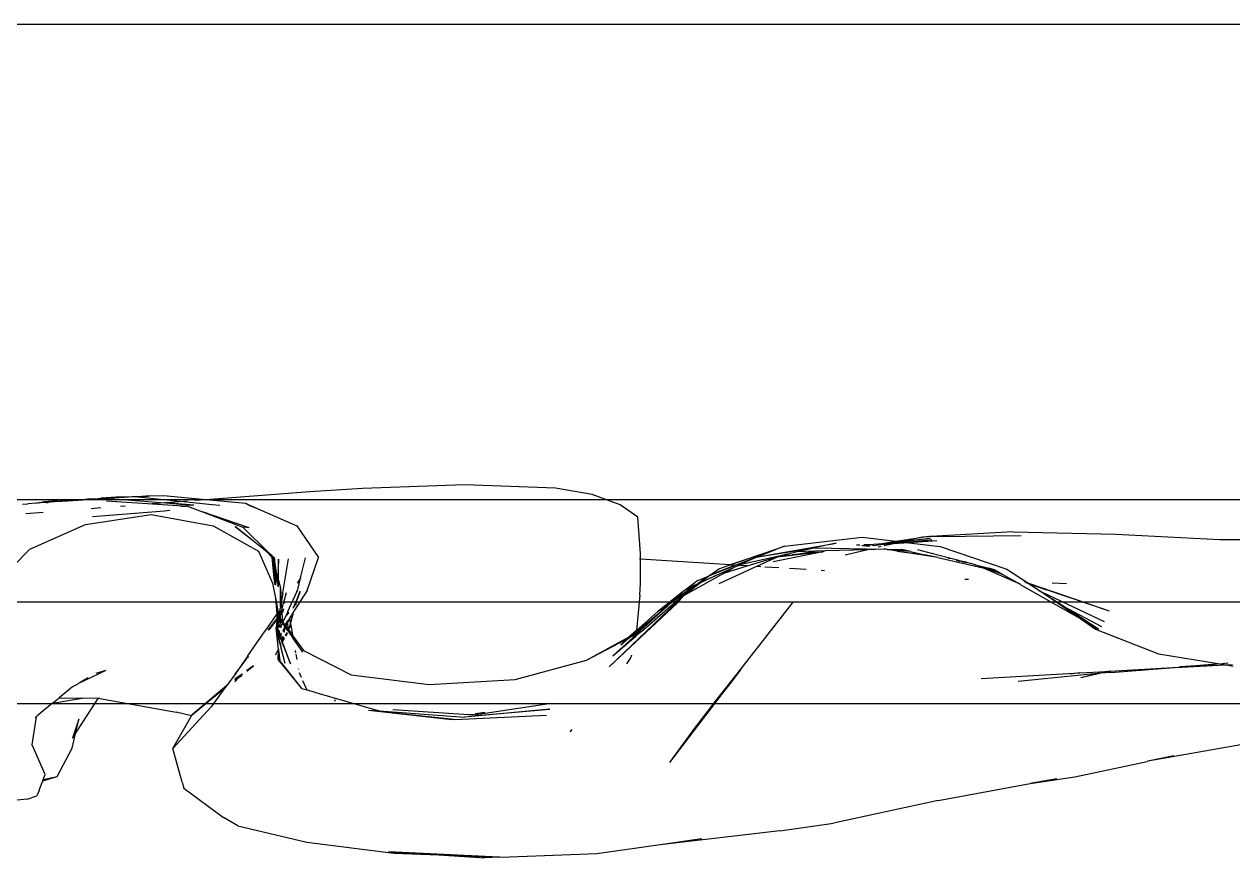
# Model space of a CAD drawing. Header units: millimetres. Extents: x -41292 to 298682, y -22072 to 33155.
# Drawn here: x 32927.1 to 33105.1, y 1167.9 to 1290.6 of the extents above; entities that cross this region are included whole.
import ezdxf

# ---------------------------------------------------------------- set-up
doc = ezdxf.new("R2010")
doc.units = ezdxf.units.MM
doc.layers.add('창호', color=4, linetype='Continuous')
doc.layers.add('틀', color=8, linetype='Continuous')

# ---------------------------------------------------------------- blocks, each defined once
blk = doc.blocks.new('AHSISHEUD')
for p, q in [((33619.35, 18870.86), (33604.27, 18870.32)), ((33632.7, 18870.38), (33619.35, 18870.86)), ((33566.05, 18868.82), (33560.88, 18868.49)), ((33563.75, 18868.75), (33564.86, 18868.84)), ((33566.05, 18868.82), (33563.75, 18868.75)), ((33564.86, 18868.84), (33564.96, 18868.84)), ((33564.96, 18868.84), (33565.68, 18868.9)), ((33565.68, 18868.9), (33565.77, 18868.9)), ((33567.99, 18869.07), (33565.77, 18868.9)), ((33565.77, 18868.9), (33566.92, 18868.91)), ((33566.92, 18868.91), (33566.05, 18868.82)), ((33566.92, 18868.91), (33567.01, 18868.93)), ((33567.19, 18868.89), (33567.01, 18868.93)), ((33567.39, 18868.94), (33567.19, 18868.89)), ((33567.19, 18868.89), (33575.13, 18868.21)), ((33567.6, 18868.95), (33567.39, 18868.94)), ((33567.99, 18869.07), (33567.6, 18868.95)), ((33569.21, 18869.02), (33567.6, 18868.95)), ((33570.41, 18869.12), (33567.99, 18869.07)), ((33570.41, 18869.12), (33569.21, 18869.02)), ((33570.9, 18869.13), (33570.41, 18869.12)), ((33571.16, 18869.1), (33570.9, 18869.13)), ((33572.37, 18869.21), (33571.16, 18869.1)), ((33572.71, 18869.17), (33571.16, 18869.1)), ((33571.16, 18869.1), (33577.93, 18868.42)), ((33574.98, 18869.26), (33572.37, 18869.21)), ((33572.86, 18869.17), (33572.79, 18869.17)), ((33581.21, 18868.68), (33574.98, 18869.26)), ((33596.51, 18869.87), (33581.21, 18868.68)), ((33604.27, 18870.32), (33596.51, 18869.87)), ((33638.07, 18869.47), (33632.7, 18870.38)), ((33642.22, 18867.95), (33638.07, 18869.47)), ((33554.22, 18868.02), (33554.98, 18868.07)), ((33555.02, 18868.08), (33554.98, 18868.07)), ((33556.24, 18868.16), (33555.02, 18868.08)), ((33556.41, 18868.2), (33556.24, 18868.16)), ((33556.46, 18868.17), (33556.41, 18868.2)), ((33556.64, 18868.22), (33556.46, 18868.17)), ((33556.64, 18868.22), (33557.39, 18868.41)), ((33557.63, 18868.28), (33556.64, 18868.22)), ((33557.39, 18868.41), (33559.49, 18868.61)), ((33557.39, 18868.41), (33558.86, 18868.48)), ((33557.68, 18868.26), (33557.63, 18868.28)), ((33557.75, 18868.27), (33557.68, 18868.26)), ((33557.75, 18868.27), (33557.87, 18868.3)), ((33557.87, 18868.3), (33557.91, 18868.3)), ((33557.91, 18868.3), (33557.96, 18868.32)), ((33557.96, 18868.32), (33558.03, 18868.32)), ((33563.47, 18868.73), (33558.03, 18868.32)), ((33560.88, 18868.49), (33558.03, 18868.32)), ((33558.03, 18868.32), (33558.86, 18868.48)), ((33558.86, 18868.48), (33563.47, 18868.73)), ((33558.86, 18868.48), (33559.49, 18868.61)), ((33563.47, 18868.73), (33559.49, 18868.61)), ((33563.54, 18868.74), (33563.47, 18868.73)), ((33563.69, 18868.74), (33563.54, 18868.74)), ((33563.75, 18868.75), (33563.69, 18868.74)), ((33565.73, 18867.47), (33564.33, 18867.37)), ((33566.55, 18868.5), (33573.34, 18868.07)), ((33569.32, 18867.75), (33568.64, 18867.7)), ((33575.13, 18868.21), (33573.34, 18868.07)), ((33573.34, 18868.07), (33578.48, 18867.74)), ((33575.91, 18867.09), (33575.11, 18866.99)), ((33575.37, 18868.22), (33575.13, 18868.21)), ((33577.93, 18868.42), (33575.37, 18868.22)), ((33575.37, 18868.22), (33578.91, 18867.88)), ((33579.44, 18867.89), (33575.37, 18868.22)), ((33577.52, 18867.74), (33578.3, 18867.68)), ((33578.47, 18868.47), (33577.93, 18868.42)), ((33577.93, 18868.42), (33582.11, 18868)), ((33578.48, 18867.74), (33580.73, 18866.88)), ((33579.44, 18867.89), (33578.91, 18867.88)), ((33580.42, 18868.62), (33579.51, 18868.55)), ((33587.08, 18868.13), (33581.21, 18868.68)), ((33582.11, 18868), (33583.24, 18867.88)), ((33587.66, 18867.8), (33587.08, 18868.13)), ((33587.08, 18868.13), (33594.62, 18864.82)), ((33588.4, 18867.48), (33587.66, 18867.8)), ((33644.81, 18866.13), (33642.22, 18867.95)), ((33557.25, 18866.81), (33554.67, 18866.61)), ((33563.47, 18865.02), (33573.14, 18866.51)), ((33575.11, 18866.99), (33564.49, 18866.19)), ((33573.14, 18866.51), (33582.3, 18864.85)), ((33587.6, 18864.57), (33580.73, 18866.88)), ((33580.73, 18866.88), (33586.64, 18864.65)), ((33645.22, 18860.75), (33644.81, 18866.13)), ((33555.29, 18861.4), (33563.47, 18865.02)), ((33582.3, 18864.85), (33588.94, 18861.12)), ((33585.53, 18864.75), (33590.54, 18860.84)), ((33590.21, 18860.98), (33585.53, 18864.75)), ((33587.6, 18864.57), (33586.64, 18864.65)), ((33590.54, 18860.84), (33586.64, 18864.65)), ((33594.62, 18864.82), (33597.79, 18860.2)), ((33700.08, 18863.97), (33687.94, 18863.28)), ((33700.08, 18863.97), (33715.22, 18863.61)), ((33715.22, 18863.61), (33730.53, 18862.82)), ((33658.41, 18859.1), (33666.39, 18861.83)), ((33662.24, 18860.22), (33674, 18862.27)), ((33666.39, 18861.83), (33665.16, 18861.36)), ((33666.39, 18861.83), (33677.87, 18863.19)), ((33674, 18862.27), (33670.75, 18861.62)), ((33677.51, 18862.01), (33677.02, 18861.98)), ((33678.01, 18861.89), (33677.78, 18861.91)), ((33677.87, 18863.19), (33682.81, 18862.59)), ((33678.28, 18861.95), (33678.01, 18861.89)), ((33678.24, 18861.87), (33678.01, 18861.89)), ((33679.51, 18862.08), (33678.11, 18862.04)), ((33678.24, 18861.87), (33678.28, 18861.95)), ((33678.45, 18861.92), (33678.24, 18861.87)), ((33678.28, 18861.95), (33678.34, 18861.95)), ((33678.54, 18861.93), (33678.45, 18861.92)), ((33678.5, 18861.84), (33678.77, 18861.92)), ((33678.77, 18861.92), (33678.54, 18861.93)), ((33678.77, 18861.92), (33678.96, 18861.9)), ((33678.96, 18862), (33678.83, 18862)), ((33679.51, 18862.08), (33678.96, 18862)), ((33679.49, 18861.97), (33679.3, 18861.98)), ((33679.49, 18861.97), (33679.9, 18862.02)), ((33679.93, 18862.15), (33679.51, 18862.08)), ((33679.9, 18862.02), (33679.93, 18862.02)), ((33679.93, 18862.02), (33681.46, 18862.22)), ((33682.47, 18862.2), (33679.93, 18862.02)), ((33679.93, 18862.15), (33680.22, 18862.16)), ((33680.22, 18862.16), (33682.81, 18862.59)), ((33680.22, 18862.16), (33683.36, 18862.52)), ((33681.46, 18862.22), (33680.22, 18862.16)), ((33680.64, 18861.78), (33680.22, 18861.68)), ((33682.47, 18862.2), (33681.09, 18861.88)), ((33681.64, 18862.24), (33681.46, 18862.22)), ((33681.94, 18862.26), (33681.64, 18862.24)), ((33681.94, 18862.26), (33683.6, 18862.49)), ((33682.87, 18862.29), (33681.94, 18862.26)), ((33684.71, 18862.36), (33682.47, 18862.2)), ((33682.87, 18862.29), (33682.47, 18862.2)), ((33682.81, 18862.59), (33686.44, 18863.15)), ((33682.81, 18862.59), (33683.36, 18862.52)), ((33683.16, 18862.36), (33682.87, 18862.29)), ((33683.6, 18862.49), (33683.16, 18862.36)), ((33683.37, 18862.34), (33683.16, 18862.36)), ((33683.36, 18862.52), (33684.31, 18862.63)), ((33683.36, 18862.52), (33683.6, 18862.49)), ((33684.06, 18862.43), (33683.37, 18862.34)), ((33683.6, 18862.49), (33683.68, 18862.48)), ((33683.87, 18862.52), (33683.68, 18862.48)), ((33683.68, 18862.48), (33684.06, 18862.43)), ((33683.87, 18862.52), (33687.89, 18863.03)), ((33684.31, 18862.63), (33683.87, 18862.52)), ((33684.38, 18862.39), (33684.06, 18862.43)), ((33686.44, 18863.15), (33684.31, 18862.63)), ((33684.31, 18862.63), (33687.89, 18863.03)), ((33688.13, 18862.77), (33684.38, 18862.39)), ((33688.85, 18862.64), (33684.38, 18862.39)), ((33684.38, 18862.39), (33684.71, 18862.36)), ((33688.85, 18862.64), (33684.71, 18862.36)), ((33684.71, 18862.36), (33689.32, 18861.8)), ((33686.44, 18863.15), (33686.68, 18863.21)), ((33686.68, 18863.21), (33686.71, 18863.18)), ((33686.71, 18863.18), (33686.84, 18863.21)), ((33686.84, 18863.21), (33686.91, 18863.21)), ((33686.91, 18863.21), (33687.29, 18863.27)), ((33687.29, 18863.27), (33687.7, 18863.26)), ((33687.86, 18863.28), (33687.7, 18863.26)), ((33687.86, 18863.28), (33687.94, 18863.28)), ((33688.97, 18863.24), (33687.94, 18863.28)), ((33701.28, 18863.36), (33688.97, 18863.24)), ((33689.32, 18861.8), (33699.16, 18858.49)), ((33730.53, 18862.82), (33743.91, 18862.88)), ((33550.62, 18856.71), (33555.29, 18861.4)), ((33588.94, 18861.12), (33591.03, 18856.39)), ((33590.76, 18860.54), (33590.21, 18860.98)), ((33590.21, 18860.98), (33590.89, 18860.29)), ((33590.54, 18860.84), (33590.84, 18860.61)), ((33590.76, 18860.54), (33590.88, 18860.41)), ((33590.86, 18860.53), (33590.84, 18860.61)), ((33591.3, 18860.1), (33590.86, 18860.53)), ((33590.88, 18860.41), (33590.86, 18860.53)), ((33590.88, 18860.41), (33591.32, 18859.98)), ((33591.3, 18860.1), (33590.88, 18860.41)), ((33590.89, 18860.29), (33590.88, 18860.41)), ((33590.89, 18860.29), (33590.95, 18860.22)), ((33590.95, 18860.22), (33591.09, 18860.08)), ((33591.28, 18857.16), (33590.95, 18860.22)), ((33590.95, 18860.22), (33591.15, 18859.15)), ((33590.95, 18860.22), (33591.12, 18859.61)), ((33591.32, 18859.98), (33591.09, 18860.08)), ((33591.09, 18860.08), (33591.12, 18859.61)), ((33591.32, 18859.98), (33591.3, 18860.1)), ((33591.32, 18859.98), (33591.36, 18859.94)), ((33591.37, 18859.6), (33591.36, 18859.94)), ((33591.88, 18859.92), (33591.81, 18857.1)), ((33591.89, 18856.81), (33591.88, 18859.92)), ((33592.54, 18854.96), (33593.37, 18860)), ((33595.15, 18857.17), (33595.88, 18860.14)), ((33596.13, 18855.35), (33597.79, 18860.2)), ((33645.21, 18859.92), (33645.07, 18859.93)), ((33645.2, 18856.35), (33645.21, 18859.92)), ((33645.21, 18859.92), (33645.22, 18860.75)), ((33658.41, 18859.1), (33645.21, 18859.92)), ((33665.16, 18861.36), (33658.41, 18859.1)), ((33662.03, 18860.14), (33659.26, 18859.04)), ((33659.85, 18859.14), (33666.69, 18860.69)), ((33659.85, 18859.14), (33662.03, 18860.14)), ((33660.91, 18858.94), (33664.82, 18860.14)), ((33662.03, 18860.14), (33662.24, 18860.22)), ((33662.24, 18860.22), (33670.75, 18861.62)), ((33662.24, 18860.22), (33665.16, 18861.36)), ((33665.31, 18860.25), (33662.28, 18858.85)), ((33672.05, 18861.04), (33664.73, 18859.54)), ((33664.82, 18860.14), (33664.96, 18860.21)), ((33664.96, 18860.21), (33665.11, 18860.23)), ((33665.31, 18860.25), (33665.11, 18860.23)), ((33665.31, 18860.25), (33665.34, 18860.27)), ((33665.34, 18860.27), (33671.33, 18860.97)), ((33665.34, 18860.27), (33667.18, 18860.54)), ((33665.59, 18860.38), (33665.34, 18860.27)), ((33665.78, 18860.4), (33665.59, 18860.38)), ((33666.69, 18860.69), (33665.78, 18860.4)), ((33667.18, 18860.54), (33665.78, 18860.4)), ((33666.69, 18860.69), (33668.09, 18861.01)), ((33667.18, 18860.54), (33667.55, 18860.6)), ((33667.55, 18860.6), (33670.86, 18861.1)), ((33671.33, 18860.97), (33667.55, 18860.6)), ((33668.09, 18861.01), (33670.75, 18861.62)), ((33670.86, 18861.1), (33668.09, 18861.01)), ((33670.75, 18861.62), (33681.07, 18861.4)), ((33672.41, 18861.14), (33670.86, 18861.1)), ((33671.33, 18860.97), (33672.05, 18861.04)), ((33672.18, 18861.07), (33672.05, 18861.04)), ((33672.41, 18861.14), (33672.18, 18861.07)), ((33678.71, 18861.33), (33672.41, 18861.14)), ((33678.71, 18861.33), (33675.35, 18860.55)), ((33681.07, 18861.4), (33678.71, 18861.33)), ((33681.09, 18861.4), (33681.07, 18861.4)), ((33681.45, 18861.39), (33681.09, 18861.4)), ((33681.51, 18861.38), (33681.45, 18861.39)), ((33684.98, 18861.06), (33681.51, 18861.38)), ((33681.51, 18861.38), (33683.71, 18861.34)), ((33682.75, 18861.17), (33681.51, 18861.38)), ((33683.02, 18861.13), (33682.75, 18861.17)), ((33689, 18860.16), (33683.02, 18861.13)), ((33683.02, 18861.13), (33687.01, 18860.6)), ((33684.98, 18861.06), (33683.71, 18861.34)), ((33684.98, 18861.06), (33687.01, 18860.6)), ((33686, 18861.38), (33688.2, 18860.76)), ((33689, 18860.16), (33687.01, 18860.6)), ((33688.43, 18860.73), (33688.2, 18860.76)), ((33688.43, 18860.73), (33691.13, 18860.02)), ((33689, 18860.16), (33695.61, 18858.68)), ((33690.49, 18860.11), (33690.56, 18860.09)), ((33690.56, 18860.09), (33691.13, 18860.02)), ((33691.13, 18860.02), (33693.21, 18859.48)), ((33591.12, 18859.61), (33591.15, 18859.15)), ((33591.12, 18859.61), (33591.42, 18858.52)), ((33591.15, 18859.15), (33591.28, 18857.16)), ((33591.15, 18859.15), (33591.45, 18857.7)), ((33591.63, 18857.74), (33591.37, 18859.6)), ((33591.42, 18858.52), (33591.37, 18859.6)), ((33591.45, 18857.7), (33591.42, 18858.52)), ((33591.42, 18858.52), (33591.63, 18857.74)), ((33655.4, 18857.52), (33659.21, 18859.05)), ((33659.21, 18859.05), (33655.54, 18857.62)), ((33655.54, 18857.62), (33656.75, 18858.53)), ((33656.31, 18857.53), (33658.88, 18858.7)), ((33656.75, 18858.53), (33658.41, 18859.1)), ((33662.28, 18858.85), (33656.76, 18856.31)), ((33657.48, 18857.89), (33660.91, 18858.94)), ((33657.48, 18857.89), (33658.88, 18858.7)), ((33658.41, 18859.1), (33659.21, 18859.05)), ((33658.88, 18858.7), (33659.6, 18859.02)), ((33659.26, 18859.04), (33659.21, 18859.05)), ((33659.6, 18859.02), (33659.85, 18859.14)), ((33660.91, 18858.94), (33659.6, 18859.02)), ((33662.93, 18858.81), (33662.28, 18858.85)), ((33665.58, 18858.65), (33663.53, 18858.78)), ((33669.61, 18858.4), (33667.15, 18858.55)), ((33672.29, 18858.23), (33671.79, 18858.26)), ((33691.71, 18859.77), (33692.16, 18859.65)), ((33693.21, 18859.48), (33692.16, 18859.65)), ((33693.84, 18859.31), (33692.63, 18859.51)), ((33693.21, 18859.48), (33693.84, 18859.31)), ((33694.36, 18859.17), (33693.84, 18859.31)), ((33698.48, 18857.75), (33694.36, 18859.17)), ((33694.36, 18859.17), (33696.5, 18858.61)), ((33701.1, 18856.24), (33695.61, 18858.68)), ((33696.5, 18858.61), (33697.73, 18858.17)), ((33697.35, 18858.39), (33696.5, 18858.61)), ((33697.35, 18858.39), (33697.4, 18858.36)), ((33697.4, 18858.36), (33697.73, 18858.17)), ((33697.73, 18858.17), (33697.83, 18858.11)), ((33697.83, 18858.11), (33697.85, 18858.1)), ((33699.16, 18858.49), (33702.24, 18856.45)), ((33591.03, 18856.39), (33591.48, 18854.18)), ((33591.28, 18857.16), (33591.35, 18856.2)), ((33591.41, 18856.17), (33591.28, 18857.16)), ((33591.52, 18856.1), (33591.45, 18857.7)), ((33591.45, 18857.7), (33591.78, 18856.13)), ((33591.79, 18856.58), (33591.63, 18857.74)), ((33591.63, 18857.74), (33591.81, 18857.1)), ((33591.79, 18856.58), (33591.78, 18856.13)), ((33591.81, 18857.1), (33591.79, 18856.58)), ((33591.89, 18855.89), (33591.79, 18856.58)), ((33591.81, 18857.1), (33591.89, 18856.81)), ((33591.89, 18855.89), (33591.89, 18856.81)), ((33591.89, 18856.81), (33592.19, 18855.72)), ((33595.12, 18857.13), (33594.63, 18856.39)), ((33594.73, 18855.48), (33595.12, 18857.13)), ((33595.15, 18857.17), (33595.12, 18857.13)), ((33645.12, 18854.64), (33645.2, 18856.35)), ((33651.57, 18854.6), (33657.48, 18857.89)), ((33651.57, 18854.6), (33653.85, 18856.36)), ((33653.64, 18856.82), (33651.8, 18855.38)), ((33653.85, 18856.36), (33653.48, 18856.18)), ((33653.51, 18856.26), (33653.71, 18856.35)), ((33653.64, 18856.82), (33655.21, 18857.44)), ((33655.21, 18857.44), (33653.71, 18856.35)), ((33653.71, 18856.35), (33654.03, 18856.49)), ((33656.31, 18857.53), (33653.85, 18856.36)), ((33653.85, 18856.36), (33654.03, 18856.49)), ((33654.03, 18856.49), (33656.31, 18857.53)), ((33654.03, 18856.49), (33655.21, 18857.44)), ((33655.21, 18857.44), (33655.27, 18857.47)), ((33655.27, 18857.47), (33655.36, 18857.55)), ((33655.27, 18857.47), (33655.4, 18857.52)), ((33655.43, 18857.58), (33655.36, 18857.55)), ((33655.4, 18857.52), (33655.43, 18857.58)), ((33655.54, 18857.62), (33655.43, 18857.58)), ((33693.49, 18856.93), (33692.96, 18856.96)), ((33697.85, 18858.1), (33698.48, 18857.75)), ((33698.48, 18857.75), (33701.1, 18856.24)), ((33701.69, 18856.66), (33701.78, 18856.6)), ((33702.24, 18856.45), (33701.78, 18856.6)), ((33701.97, 18856.48), (33702.45, 18856.31)), ((33702.27, 18856.43), (33702.24, 18856.45)), ((33702.56, 18856.33), (33702.27, 18856.43)), ((33702.27, 18856.43), (33702.45, 18856.31)), ((33707.96, 18856.31), (33705.82, 18856.4)), ((33591.78, 18856.13), (33591.78, 18855.96)), ((33591.78, 18855.96), (33591.82, 18855.93)), ((33592.19, 18855.72), (33592.31, 18853.59)), ((33592.19, 18852.9), (33592.19, 18855.72)), ((33592.55, 18854.87), (33592.31, 18853.59)), ((33592.55, 18854.87), (33592.54, 18854.96)), ((33592.63, 18853.39), (33593.06, 18855.04)), ((33593.29, 18852.22), (33594.62, 18855.11)), ((33596.13, 18855.35), (33594.18, 18852.3)), ((33594.67, 18855.31), (33594.62, 18855.25)), ((33594.62, 18855.16), (33594.62, 18855.25)), ((33594.62, 18855.16), (33594.67, 18855.21)), ((33594.62, 18855.11), (33594.62, 18855.16)), ((33594.65, 18853.96), (33595.15, 18855.25)), ((33594.71, 18855.36), (33594.67, 18855.31)), ((33594.68, 18855.25), (33594.67, 18855.31)), ((33594.67, 18855.21), (33594.68, 18855.25)), ((33594.71, 18855.36), (33594.73, 18855.48)), ((33594.79, 18854.45), (33595.11, 18855.25)), ((33640.61, 18844.1), (33651.57, 18854.6)), ((33645.12, 18854.64), (33644.62, 18849.43)), ((33651.51, 18855.16), (33647.71, 18852.19)), ((33652.2, 18855.26), (33649.56, 18853.36)), ((33652.66, 18855.66), (33650.07, 18853.84)), ((33651.51, 18855.16), (33650.07, 18853.84)), ((33650.63, 18853.45), (33651.57, 18854.6)), ((33650.99, 18854.22), (33652.2, 18855.26)), ((33650.99, 18854.22), (33651.57, 18854.6)), ((33651.7, 18855.33), (33651.51, 18855.16)), ((33651.8, 18855.38), (33651.7, 18855.33)), ((33653.17, 18856.1), (33651.8, 18855.38)), ((33653, 18855.95), (33651.8, 18855.38)), ((33652.2, 18855.26), (33652.66, 18855.66)), ((33653.24, 18856.06), (33652.66, 18855.66)), ((33652.66, 18855.66), (33653, 18855.95)), ((33653, 18855.95), (33653.17, 18856.1)), ((33653.24, 18856.06), (33653, 18855.95)), ((33653.17, 18856.1), (33653.51, 18856.26)), ((33653.24, 18856.06), (33653.48, 18856.18)), ((33653.51, 18856.26), (33653.48, 18856.18)), ((33701.13, 18856.23), (33701.1, 18856.24)), ((33701.13, 18856.23), (33710.04, 18851.14)), ((33702.45, 18856.31), (33705, 18855.41)), ((33702.45, 18856.31), (33704.24, 18855.13)), ((33714.28, 18852.27), (33702.56, 18856.33)), ((33702.56, 18856.33), (33705, 18855.41)), ((33703.84, 18855.31), (33704.24, 18855.13)), ((33704.24, 18855.13), (33713.49, 18850.75)), ((33704.24, 18855.13), (33705.78, 18854.11)), ((33714.28, 18852.27), (33705, 18855.41)), ((33591.48, 18854.18), (33591.63, 18853.48)), ((33591.48, 18854.18), (33591.64, 18851.9)), ((33591.77, 18852.09), (33591.63, 18853.48)), ((33591.76, 18852.82), (33591.63, 18853.48)), ((33591.7, 18852), (33591.76, 18852.82)), ((33591.88, 18852.26), (33591.76, 18852.82)), ((33592.19, 18852.81), (33592.16, 18852.67)), ((33592.31, 18853.51), (33592.19, 18852.9)), ((33592.19, 18852.9), (33592.19, 18852.81)), ((33592.31, 18853.59), (33592.31, 18853.51)), ((33592.31, 18853.51), (33592.38, 18852.41)), ((33592.38, 18852.41), (33592.63, 18853.39)), ((33592.85, 18853.72), (33592.63, 18853.39)), ((33594.79, 18854.45), (33594.01, 18852.69)), ((33594.25, 18852.99), (33594.3, 18853.05)), ((33594.3, 18853.05), (33594.65, 18853.96)), ((33594.45, 18853.24), (33594.65, 18853.96)), ((33594.65, 18853.96), (33594.79, 18854.45)), ((33650.63, 18853.45), (33640.61, 18844.1)), ((33649.29, 18853.13), (33644.59, 18849.11)), ((33644.6, 18849.27), (33649.29, 18853.13)), ((33649.29, 18853.13), (33644.73, 18848.98)), ((33645.34, 18849.3), (33650.78, 18854.06)), ((33650.07, 18853.84), (33647.71, 18852.19)), ((33649.29, 18853.13), (33647.71, 18852.19)), ((33649.5, 18853.33), (33649.29, 18853.13)), ((33649.56, 18853.36), (33649.5, 18853.33)), ((33650.07, 18853.84), (33649.56, 18853.36)), ((33650.78, 18854.06), (33650.99, 18854.22)), ((33659.96, 18843.77), (33667.7, 18853.61)), ((33705.78, 18854.11), (33710.04, 18851.14)), ((33707.46, 18853.02), (33705.78, 18854.11)), ((33707.46, 18853.02), (33713.09, 18850.03)), ((33712.64, 18849.65), (33707.46, 18853.02)), ((33591.64, 18851.9), (33589.96, 18849.38)), ((33591.69, 18851.26), (33590.33, 18849.5)), ((33590.53, 18849.56), (33591.68, 18851.06)), ((33591.7, 18852), (33591.64, 18851.9)), ((33591.64, 18851.9), (33591.72, 18851.36)), ((33591.66, 18850.18), (33591.68, 18851.06)), ((33591.68, 18851.06), (33591.69, 18851.26)), ((33591.78, 18851.18), (33591.68, 18851.06)), ((33591.68, 18851.06), (33591.75, 18850.58)), ((33591.72, 18851.36), (33591.69, 18851.31)), ((33591.69, 18851.31), (33591.69, 18851.26)), ((33591.77, 18852.09), (33591.7, 18852)), ((33591.7, 18851.83), (33591.7, 18852)), ((33591.72, 18851.36), (33591.7, 18851.83)), ((33591.77, 18851.43), (33591.72, 18851.36)), ((33591.78, 18851), (33591.75, 18850.58)), ((33591.81, 18852.16), (33591.77, 18852.09)), ((33591.77, 18852.09), (33591.82, 18851.79)), ((33591.8, 18851.47), (33591.77, 18851.43)), ((33591.77, 18851.43), (33591.78, 18851.18)), ((33591.78, 18851.18), (33591.83, 18851.26)), ((33591.78, 18851.18), (33591.78, 18851)), ((33591.83, 18851.5), (33591.8, 18851.47)), ((33591.87, 18851.31), (33591.8, 18851.47)), ((33591.85, 18852.21), (33591.81, 18852.16)), ((33591.82, 18851.79), (33591.81, 18852.16)), ((33591.83, 18851.5), (33591.82, 18851.79)), ((33591.88, 18851.57), (33591.83, 18851.5)), ((33591.83, 18851.26), (33591.87, 18851.31)), ((33591.84, 18851.04), (33591.83, 18851.26)), ((33591.87, 18851), (33591.84, 18851.04)), ((33591.85, 18852.21), (33591.88, 18852.26)), ((33591.89, 18852.2), (33591.85, 18852.21)), ((33591.87, 18851.31), (33591.88, 18851.57)), ((33591.87, 18851.31), (33591.94, 18851.4)), ((33591.87, 18850.48), (33592.05, 18851.15)), ((33591.87, 18850.94), (33591.87, 18851)), ((33591.88, 18852.26), (33591.89, 18852.2)), ((33591.88, 18851.89), (33591.89, 18852.2)), ((33591.88, 18851.57), (33591.88, 18851.89)), ((33591.99, 18851.61), (33591.88, 18851.57)), ((33591.89, 18852.2), (33592, 18851.68)), ((33591.99, 18851.61), (33591.94, 18851.4)), ((33592, 18851.68), (33591.99, 18851.61)), ((33591.99, 18851.61), (33592.08, 18851.3)), ((33592.05, 18851.15), (33591.99, 18851.61)), ((33592.05, 18851.15), (33592.08, 18851.3)), ((33592.14, 18850.41), (33592.05, 18851.15)), ((33592.08, 18851.3), (33592.14, 18851.51)), ((33592.15, 18851.2), (33592.08, 18851.3)), ((33592.11, 18852.6), (33592.1, 18852.36)), ((33592.1, 18852.36), (33592.11, 18852.32)), ((33592.11, 18852.32), (33592.1, 18852.27)), ((33592.14, 18851.51), (33592.1, 18852.27)), ((33592.16, 18852.67), (33592.11, 18852.6)), ((33592.14, 18851.51), (33592.2, 18851.73)), ((33592.15, 18851.2), (33592.14, 18851.51)), ((33592.15, 18851.17), (33592.15, 18851.2)), ((33592.2, 18851.14), (33592.15, 18851.17)), ((33592.2, 18851.73), (33592.16, 18852.67)), ((33592.2, 18851.73), (33592.26, 18851.81)), ((33592.2, 18851.14), (33592.2, 18851.73)), ((33592.2, 18851.09), (33592.2, 18851.14)), ((33592.35, 18850.81), (33592.2, 18851.09)), ((33592.2, 18850.52), (33592.2, 18851.09)), ((33592.2, 18851.09), (33592.39, 18850.88)), ((33592.26, 18851.81), (33592.31, 18852.14)), ((33592.26, 18851.81), (33592.4, 18852.01)), ((33592.31, 18852.14), (33592.38, 18852.41)), ((33592.39, 18852.25), (33592.31, 18852.14)), ((33592.38, 18852.41), (33592.39, 18852.25)), ((33592.68, 18852.65), (33592.39, 18852.25)), ((33592.39, 18852.25), (33592.4, 18852.01)), ((33592.4, 18852.01), (33592.63, 18852.34)), ((33592.4, 18852.01), (33592.47, 18850.76)), ((33592.56, 18850.64), (33593.22, 18852.06)), ((33593.22, 18852.06), (33593.29, 18852.22)), ((33593.23, 18851.72), (33593.22, 18852.06)), ((33593.5, 18851.23), (33593.26, 18850.86)), ((33593.27, 18850.61), (33593.52, 18851.1)), ((33593.29, 18852.22), (33593.36, 18851.88)), ((33593.75, 18851.62), (33593.5, 18851.23)), ((33593.5, 18851.23), (33593.52, 18851.1)), ((33593.52, 18851.1), (33593.63, 18851.33)), ((33593.52, 18851.1), (33593.66, 18850.43)), ((33593.63, 18851.33), (33593.75, 18851.62)), ((33593.66, 18850.43), (33594.18, 18852.3)), ((33594.18, 18852.3), (33593.75, 18851.62)), ((33647.71, 18852.19), (33644.62, 18849.43)), ((33710.04, 18851.14), (33712.21, 18849.62)), ((33710.04, 18851.14), (33712.64, 18849.65)), ((33587.38, 18845.69), (33589.96, 18849.38)), ((33591.54, 18849.76), (33591.66, 18850.18)), ((33591.54, 18849.76), (33591.65, 18849.64)), ((33591.97, 18848.11), (33591.54, 18849.76)), ((33591.9, 18846.66), (33591.54, 18849.76)), ((33591.65, 18849.64), (33591.66, 18850.18)), ((33591.71, 18849.81), (33591.65, 18849.64)), ((33591.65, 18849.64), (33591.79, 18849.62)), ((33591.65, 18849.64), (33591.99, 18848.76)), ((33591.98, 18848.31), (33591.65, 18849.64)), ((33591.66, 18850.18), (33591.75, 18850.42)), ((33591.72, 18849.89), (33591.71, 18849.81)), ((33591.79, 18849.7), (33591.71, 18849.81)), ((33591.77, 18850.09), (33591.72, 18849.89)), ((33591.73, 18850.11), (33591.76, 18850.28)), ((33591.77, 18850.09), (33591.73, 18850.11)), ((33591.75, 18850.58), (33591.78, 18850.59)), ((33591.76, 18850.51), (33591.75, 18850.58)), ((33591.75, 18850.42), (33591.78, 18850.45)), ((33591.78, 18850.45), (33591.76, 18850.51)), ((33591.78, 18850.41), (33591.76, 18850.34)), ((33591.76, 18850.34), (33591.77, 18850.31)), ((33591.76, 18850.28), (33591.77, 18850.31)), ((33591.77, 18850.31), (33591.8, 18850.23)), ((33591.77, 18850.09), (33591.8, 18850.23)), ((33591.77, 18850.09), (33591.79, 18849.83)), ((33591.78, 18850.59), (33591.82, 18850.64)), ((33591.78, 18850.45), (33591.78, 18850.41)), ((33591.79, 18849.7), (33591.79, 18849.62)), ((33591.79, 18849.62), (33591.81, 18849.57)), ((33591.85, 18850.42), (33591.8, 18850.23)), ((33591.81, 18849.57), (33591.88, 18849.54)), ((33591.81, 18849.57), (33592, 18849.03)), ((33591.82, 18850.64), (33591.83, 18850.71)), ((33591.87, 18850.48), (33591.82, 18850.64)), ((33591.83, 18850.75), (33591.85, 18850.82)), ((33591.83, 18850.71), (33591.85, 18850.78)), ((33591.83, 18850.75), (33591.85, 18850.78)), ((33591.83, 18850.71), (33591.83, 18850.75)), ((33591.85, 18850.82), (33591.87, 18850.94)), ((33591.85, 18850.78), (33591.85, 18850.82)), ((33591.85, 18850.42), (33591.87, 18850.48)), ((33591.87, 18849.85), (33591.85, 18850.42)), ((33591.88, 18849.54), (33591.87, 18849.58)), ((33592.01, 18849.17), (33591.88, 18849.54)), ((33592.01, 18849.17), (33592.06, 18849.32)), ((33592.06, 18849.32), (33592.02, 18849.38)), ((33592.05, 18850.23), (33592.14, 18850.41)), ((33592.05, 18849.9), (33592.05, 18850.23)), ((33592.06, 18849.03), (33592.06, 18849.32)), ((33592.14, 18850.41), (33592.2, 18850.52)), ((33592.2, 18849.94), (33592.14, 18850.41)), ((33592.2, 18850.52), (33592.35, 18850.81)), ((33592.2, 18849.94), (33592.26, 18849.97)), ((33592.26, 18849.97), (33592.25, 18849.84)), ((33592.26, 18849.97), (33592.48, 18850.58)), ((33592.26, 18849.97), (33592.51, 18850.53)), ((33592.35, 18850.81), (33592.39, 18850.88)), ((33592.48, 18850.58), (33592.35, 18850.81)), ((33592.39, 18850.88), (33592.41, 18850.92)), ((33592.39, 18850.88), (33592.47, 18850.76)), ((33592.47, 18850.76), (33592.47, 18850.71)), ((33592.47, 18850.71), (33592.48, 18850.58)), ((33592.47, 18850.71), (33592.55, 18850.6)), ((33592.51, 18850.53), (33592.48, 18850.58)), ((33592.51, 18850.53), (33592.55, 18850.6)), ((33592.86, 18850.04), (33592.51, 18850.53)), ((33592.79, 18849.91), (33592.54, 18849.35)), ((33592.55, 18850.6), (33592.56, 18850.64)), ((33592.55, 18850.6), (33592.89, 18850.19)), ((33592.87, 18850.12), (33592.55, 18850.6)), ((33592.59, 18849.27), (33592.77, 18849.62)), ((33592.77, 18849.62), (33592.67, 18849.13)), ((33592.82, 18849.85), (33592.77, 18849.62)), ((33592.77, 18849.62), (33592.85, 18849.78)), ((33592.87, 18850.12), (33592.86, 18850.04)), ((33592.93, 18849.93), (33592.86, 18850.04)), ((33592.89, 18850.19), (33592.87, 18850.12)), ((33592.96, 18849.99), (33592.87, 18850.12)), ((33592.91, 18850.31), (33592.89, 18850.19)), ((33592.89, 18850.19), (33592.99, 18850.05)), ((33592.91, 18850.31), (33593.26, 18850.86)), ((33592.93, 18849.93), (33592.96, 18849.99)), ((33593.29, 18849.41), (33592.93, 18849.93)), ((33592.96, 18849.99), (33592.99, 18850.05)), ((33593.31, 18849.47), (33592.96, 18849.99)), ((33592.99, 18850.05), (33593.27, 18850.61)), ((33592.99, 18850.05), (33593.3, 18849.62)), ((33593.27, 18850.61), (33593.26, 18850.86)), ((33593.3, 18849.62), (33593.27, 18850.61)), ((33593.31, 18849.47), (33593.29, 18849.41)), ((33593.29, 18849.41), (33593.35, 18849.33)), ((33593.31, 18849.47), (33593.3, 18849.62)), ((33593.3, 18849.62), (33593.36, 18849.55)), ((33593.36, 18849.55), (33593.31, 18849.47)), ((33593.36, 18849.38), (33593.31, 18849.47)), ((33593.35, 18849.33), (33593.36, 18849.38)), ((33594.02, 18848.41), (33593.35, 18849.33)), ((33593.47, 18849.76), (33593.36, 18849.55)), ((33593.36, 18849.55), (33593.4, 18849.49)), ((33593.36, 18849.38), (33593.4, 18849.49)), ((33594.02, 18848.41), (33593.36, 18849.38)), ((33593.4, 18849.49), (33593.47, 18849.76)), ((33593.4, 18849.49), (33593.95, 18848.78)), ((33593.47, 18849.76), (33593.66, 18850.43)), ((33593.7, 18850.21), (33593.47, 18849.76)), ((33593.66, 18850.43), (33593.7, 18850.21)), ((33593.7, 18850.21), (33593.95, 18848.78)), ((33644.62, 18849.43), (33643.56, 18848.49)), ((33643.85, 18848.64), (33644.6, 18849.27)), ((33644.54, 18848.64), (33645.23, 18849.24)), ((33644.6, 18849.27), (33644.59, 18849.11)), ((33644.73, 18848.98), (33645.23, 18849.24)), ((33645.23, 18849.24), (33645.34, 18849.3)), ((33712.21, 18849.62), (33721.5, 18846.01)), ((33591.97, 18848.11), (33591.98, 18848.31)), ((33592.02, 18847.92), (33591.97, 18848.11)), ((33592.07, 18847.94), (33591.98, 18848.31)), ((33591.99, 18848.76), (33592, 18849.03)), ((33591.99, 18848.76), (33592.06, 18848.59)), ((33592, 18849.03), (33592.01, 18849.17)), ((33592.06, 18848.88), (33592, 18849.03)), ((33592.06, 18849.03), (33592.01, 18849.17)), ((33592.02, 18847.92), (33592.07, 18847.94)), ((33592.07, 18847.72), (33592.02, 18847.92)), ((33592.06, 18848.88), (33592.06, 18849.03)), ((33592.22, 18848.59), (33592.06, 18849.03)), ((33592.06, 18848.59), (33592.06, 18848.88)), ((33592.06, 18848.88), (33592.22, 18848.59)), ((33592.06, 18848.59), (33592.2, 18848.23)), ((33592.07, 18847.72), (33592.07, 18847.94)), ((33592.18, 18847.48), (33592.07, 18847.94)), ((33592.18, 18847.32), (33592.07, 18847.72)), ((33592.18, 18847.48), (33592.18, 18847.32)), ((33592.21, 18848.47), (33592.2, 18848.23)), ((33592.2, 18848.23), (33592.21, 18848.2)), ((33592.23, 18848.56), (33592.21, 18848.47)), ((33592.28, 18848.27), (33592.21, 18848.47)), ((33592.21, 18848.2), (33592.28, 18848.27)), ((33592.21, 18848.2), (33592.24, 18848.14)), ((33592.23, 18849.08), (33592.22, 18848.59)), ((33592.22, 18848.59), (33592.23, 18848.56)), ((33592.23, 18848.56), (33592.39, 18848.86)), ((33592.24, 18848.14), (33592.31, 18848.2)), ((33592.24, 18848.14), (33592.39, 18847.76)), ((33592.28, 18848.27), (33592.54, 18848.5)), ((33592.31, 18848.2), (33592.28, 18848.27)), ((33592.31, 18848.2), (33592.52, 18848.42)), ((33592.43, 18847.97), (33592.31, 18848.2)), ((33592.42, 18847.9), (33592.39, 18847.76)), ((33592.46, 18847.8), (33592.39, 18847.76)), ((33592.39, 18847.76), (33592.44, 18847.64)), ((33592.43, 18847.97), (33592.42, 18847.9)), ((33592.48, 18847.85), (33592.42, 18847.9)), ((33592.52, 18848.42), (33592.43, 18847.97)), ((33592.44, 18847.64), (33592.49, 18847.72)), ((33592.44, 18847.64), (33593.65, 18844.53)), ((33592.48, 18847.85), (33592.46, 18847.8)), ((33592.51, 18847.76), (33592.46, 18847.8)), ((33592.74, 18848.36), (33592.48, 18847.85)), ((33592.49, 18847.72), (33592.51, 18847.76)), ((33593.65, 18844.53), (33592.49, 18847.72)), ((33592.51, 18847.76), (33592.8, 18848.28)), ((33592.52, 18848.42), (33592.63, 18848.52)), ((33592.54, 18848.5), (33592.52, 18848.42)), ((33592.56, 18848.61), (33592.54, 18848.5)), ((33592.54, 18848.5), (33592.6, 18848.56)), ((33592.86, 18848.8), (33593.06, 18848.96)), ((33592.88, 18848.77), (33593.06, 18848.96)), ((33593.06, 18848.96), (33592.92, 18848.7)), ((33592.98, 18848.6), (33593.2, 18849.01)), ((33593.06, 18848.96), (33593.07, 18848.99)), ((33593.14, 18849.13), (33593.07, 18848.99)), ((33593.07, 18848.99), (33593.17, 18849.08)), ((33593.95, 18848.78), (33593.97, 18848.72)), ((33593.97, 18848.72), (33595.59, 18846.49)), ((33594.02, 18848.41), (33593.97, 18848.72)), ((33594.03, 18848.34), (33594.02, 18848.41)), ((33595.48, 18846.23), (33594.03, 18848.34)), ((33637.25, 18845.08), (33643.56, 18848.49)), ((33637.25, 18845.08), (33643.23, 18848.2)), ((33644.56, 18848.82), (33641.15, 18845.71)), ((33641.15, 18845.71), (33644.54, 18848.6)), ((33643.8, 18848.49), (33642.29, 18847.35)), ((33642.29, 18847.35), (33643.44, 18848.3)), ((33643.23, 18848.2), (33642.29, 18847.35)), ((33643.56, 18848.49), (33643.23, 18848.2)), ((33643.23, 18848.2), (33643.44, 18848.3)), ((33643.44, 18848.3), (33643.85, 18848.64)), ((33643.44, 18848.3), (33643.8, 18848.49)), ((33643.56, 18848.49), (33643.85, 18848.64)), ((33644.39, 18848.93), (33643.8, 18848.49)), ((33643.8, 18848.49), (33644.57, 18848.89)), ((33643.85, 18848.64), (33644.39, 18848.93)), ((33644.59, 18849.11), (33644.39, 18848.93)), ((33644.56, 18848.82), (33644.54, 18848.64)), ((33644.54, 18848.64), (33644.54, 18848.6)), ((33644.73, 18848.98), (33644.56, 18848.82)), ((33644.57, 18848.89), (33644.56, 18848.82)), ((33644.59, 18849.11), (33644.57, 18848.89)), ((33644.57, 18848.89), (33644.73, 18848.98)), ((33587.38, 18845.69), (33585.51, 18843.03)), ((33591.44, 18845.85), (33591.9, 18846.66)), ((33591.87, 18845.24), (33591.92, 18846.49)), ((33591.99, 18845.83), (33591.87, 18845.24)), ((33591.9, 18846.66), (33591.92, 18846.49)), ((33591.92, 18846.49), (33591.99, 18845.83)), ((33591.99, 18845.83), (33592.09, 18844.96)), ((33592.19, 18847.29), (33592.18, 18847.32)), ((33592.22, 18847.34), (33592.19, 18847.29)), ((33592.21, 18847.22), (33592.19, 18847.29)), ((33592.21, 18847.22), (33592.24, 18847.27)), ((33592.26, 18847.15), (33592.21, 18847.22)), ((33592.26, 18847.15), (33592.25, 18847.06)), ((33592.9, 18844.56), (33592.25, 18847.06)), ((33594.35, 18846.51), (33594.41, 18846.16)), ((33594.44, 18845.97), (33594.58, 18845.17)), ((33595.59, 18846.49), (33602.59, 18842.9)), ((33643.89, 18845.79), (33643.76, 18845.4)), ((33721.5, 18846.01), (33730.57, 18844.52)), ((33585.51, 18843.03), (33587.26, 18845.3)), ((33587.25, 18843.45), (33588.23, 18844.22)), ((33587.29, 18845.42), (33587.26, 18845.3)), ((33588.22, 18844.25), (33587.26, 18843.56)), ((33587.36, 18845.44), (33587.45, 18845.56)), ((33587.43, 18845.6), (33587.37, 18845.52)), ((33591.87, 18845.24), (33592.09, 18844.96)), ((33592.1, 18844.85), (33591.87, 18845.24)), ((33592.09, 18844.96), (33592.1, 18844.85)), ((33592.1, 18844.85), (33595.35, 18840.87)), ((33592.21, 18844.81), (33595.35, 18840.87)), ((33626.75, 18842.21), (33637.25, 18845.08)), ((33643.76, 18845.4), (33643.14, 18844.53)), ((33714.39, 18843.45), (33724.45, 18844.02)), ((33714.46, 18843.28), (33724.45, 18844.02)), ((33724.45, 18844.02), (33724.88, 18844.05)), ((33726.99, 18844.23), (33724.64, 18844.09)), ((33724.88, 18844.05), (33731.3, 18844.4)), ((33726.99, 18844.23), (33724.88, 18844.05)), ((33730.57, 18844.52), (33726.99, 18844.23)), ((33728.98, 18844.35), (33726.99, 18844.23)), ((33730.57, 18844.52), (33728.98, 18844.35)), ((33730.57, 18844.52), (33731.3, 18844.4)), ((33730.98, 18844.51), (33730.84, 18844.54)), ((33731.61, 18844.61), (33730.98, 18844.51)), ((33731.3, 18844.4), (33731.48, 18844.41)), ((33731.48, 18844.41), (33732.41, 18844.46)), ((33731.48, 18844.41), (33732.47, 18844.21)), ((33731.75, 18844.58), (33731.61, 18844.61)), ((33566.46, 18843.55), (33562.36, 18841.57)), ((33563.85, 18842.48), (33562.7, 18841.78)), ((33566.46, 18843.55), (33564.99, 18843.12)), ((33585.51, 18843.03), (33584.28, 18841.35)), ((33586.07, 18842.51), (33585.47, 18841.87)), ((33586.54, 18843.01), (33585.48, 18842.29)), ((33585.48, 18842.18), (33586.54, 18843.01)), ((33586.54, 18843.01), (33586.07, 18842.51)), ((33586.07, 18842.51), (33586.48, 18842.84)), ((33586.55, 18843.05), (33586.54, 18843.01)), ((33594.81, 18843.85), (33594.83, 18843.75)), ((33595.29, 18842.51), (33594.99, 18843.19)), ((33602.59, 18842.9), (33614.08, 18841.48)), ((33614.08, 18841.48), (33626.75, 18842.21)), ((33656.29, 18839.1), (33659.96, 18843.77)), ((33659.96, 18843.77), (33658.56, 18841.82)), ((33695.37, 18842.38), (33709.91, 18843.2)), ((33712.51, 18843.09), (33700.84, 18841.93)), ((33709.91, 18843.2), (33708.5, 18843)), ((33709.91, 18843.2), (33713.79, 18843.42)), ((33713.04, 18843.14), (33710.06, 18842.46)), ((33712.51, 18843.09), (33710.06, 18842.46)), ((33713.04, 18843.14), (33712.51, 18843.09)), ((33713.79, 18843.42), (33713, 18843.21)), ((33714.46, 18843.28), (33713.04, 18843.14)), ((33714.39, 18843.45), (33713.44, 18843.24)), ((33713.79, 18843.42), (33714.39, 18843.45)), ((33561.54, 18841.17), (33559.59, 18839.54)), ((33562.24, 18841.49), (33561.54, 18841.17)), ((33562.36, 18841.57), (33562.24, 18841.49)), ((33562.7, 18841.78), (33562.36, 18841.57)), ((33584.28, 18841.35), (33579.24, 18837.1)), ((33579.24, 18837.1), (33584.01, 18840.98)), ((33584.01, 18840.98), (33581.97, 18838.21)), ((33584.28, 18841.35), (33584.01, 18840.98)), ((33596.11, 18840.66), (33595.35, 18840.87)), ((33596.11, 18840.66), (33595.5, 18842.03)), ((33596.16, 18840.55), (33596.11, 18840.66)), ((33597.21, 18840.37), (33596.11, 18840.66)), ((33597.21, 18840.37), (33606.71, 18837.64)), ((33649.53, 18830), (33658.56, 18841.82)), ((33658.56, 18841.82), (33653.08, 18834.86)), ((33558.61, 18838.73), (33556.32, 18836.82)), ((33558.61, 18838.73), (33559.59, 18839.54)), ((33558.61, 18838.73), (33562.99, 18839.48)), ((33559.59, 18839.54), (33562.99, 18839.48)), ((33562, 18834.3), (33565.33, 18839.44)), ((33565.33, 18839.44), (33562.99, 18839.48)), ((33565.57, 18839.44), (33565.33, 18839.44)), ((33565.57, 18839.44), (33576.82, 18837.41)), ((33600.26, 18839.26), (33600.14, 18838.97)), ((33620.7, 18837.01), (33632.04, 18838.76)), ((33653.08, 18834.86), (33656.29, 18839.1)), ((33556.25, 18836.74), (33556.32, 18836.82)), ((33576.33, 18832.09), (33581.97, 18838.21)), ((33576.33, 18832.09), (33579.09, 18836.86)), ((33579.09, 18836.86), (33576.82, 18837.41)), ((33579.09, 18836.86), (33579.24, 18837.1)), ((33605.15, 18837.73), (33617.44, 18836.36)), ((33605.15, 18837.73), (33606.71, 18837.64)), ((33605.15, 18837.73), (33617.73, 18836.37)), ((33606.71, 18837.64), (33619.3, 18836.68)), ((33619.93, 18837.02), (33608.73, 18837.74)), ((33617.93, 18836.35), (33631.36, 18836.99)), ((33631.84, 18837.84), (33619.3, 18836.68)), ((33620.09, 18837.05), (33619.93, 18837.02)), ((33620.7, 18837.01), (33620.09, 18837.05)), ((33622.3, 18837.36), (33620.85, 18837.16)), ((33621.09, 18836.95), (33631.84, 18837.84)), ((33555.63, 18832.59), (33556.25, 18836.74)), ((33556.25, 18836.74), (33556.05, 18836.59)), ((33562.48, 18836.4), (33561.54, 18833.6)), ((33562, 18834.3), (33562.48, 18836.4)), ((33617.44, 18836.36), (33617.73, 18836.37)), ((33617.73, 18836.37), (33617.93, 18836.35)), ((33561.49, 18832.1), (33562, 18834.3)), ((33561.54, 18833.6), (33562, 18834.3)), ((33635.09, 18834.89), (33634.78, 18834.54)), ((33649.53, 18830), (33653.08, 18834.86)), ((33744.59, 18834.57), (33719.93, 18830.19)), ((33557.56, 18828.25), (33555.63, 18832.59)), ((33559.32, 18827.93), (33561.49, 18832.1)), ((33577.7, 18827.12), (33576.33, 18832.09)), ((33709.18, 18827.92), (33719.81, 18830.17)), ((33719.93, 18830.19), (33719.81, 18830.17)), ((33723.74, 18831), (33719.93, 18830.19)), ((33557.19, 18827.33), (33559.32, 18827.93)), ((33557.26, 18827.51), (33557.56, 18828.25)), ((33557.26, 18827.51), (33559.32, 18827.93)), ((33702.61, 18826.9), (33709.18, 18827.92)), ((33556.63, 18825.94), (33557.19, 18827.33)), ((33557.19, 18827.33), (33557.26, 18827.51)), ((33577.7, 18827.12), (33577.96, 18826.22)), ((33577.96, 18826.22), (33583.82, 18821.94)), ((33689.02, 18824.42), (33702.61, 18826.9)), ((33706.5, 18827.61), (33702.61, 18826.9)), ((33554.91, 18824.6), (33544.16, 18823.51)), ((33554.91, 18824.6), (33556.29, 18825.09)), ((33556.66, 18825.87), (33556.29, 18825.09)), ((33556.63, 18825.94), (33556.66, 18825.87)), ((33689.02, 18824.42), (33673.63, 18821.08)), ((33585.92, 18820.71), (33583.82, 18821.94)), ((33665.75, 18819.95), (33673.63, 18821.08)), ((33585.92, 18820.71), (33596.05, 18818.28)), ((33665.75, 18819.95), (33648.1, 18817.9)), ((33596.05, 18818.28), (33608.88, 18816.67)), ((33648.1, 18817.9), (33638.78, 18816.55)), ((33654.22, 18818.78), (33648.1, 18817.9)), ((33608.11, 18816.88), (33615.51, 18816.41)), ((33624.41, 18816.06), (33608.11, 18816.88)), ((33608.88, 18816.67), (33615.51, 18816.41)), ((33615.51, 18816.41), (33622.22, 18815.98)), ((33615.51, 18816.41), (33624.41, 18816.06)), ((33624.41, 18816.06), (33622.22, 18815.98)), ((33624.44, 18816.06), (33624.41, 18816.06)), ((33624.66, 18816.05), (33624.44, 18816.06)), ((33638.78, 18816.55), (33624.66, 18816.05))]:
    blk.add_line(p, q)

msp = doc.modelspace()

# ---------------------------------------------------------------- linework, layer by layer
at = {"layer": '창호'}
for p, q in [((33844.67, 1220.58), (31564.67, 1220.58)), ((33844.67, 1190.58), (31564.67, 1190.58))]:
    msp.add_line(p, q, dxfattribs=at)
at = {"layer": '틀'}
for p, q in [((29134.67, 1290.58), (33934.67, 1290.58)), ((31564.67, 1205.58), (33844.67, 1205.58))]:
    msp.add_line(p, q, dxfattribs=at)

# ---------------------------------------------------------------- block references
msp.add_blockref('AHSISHEUD', (-627.37, -17648.09))

doc.saveas('drawing.dxf')
